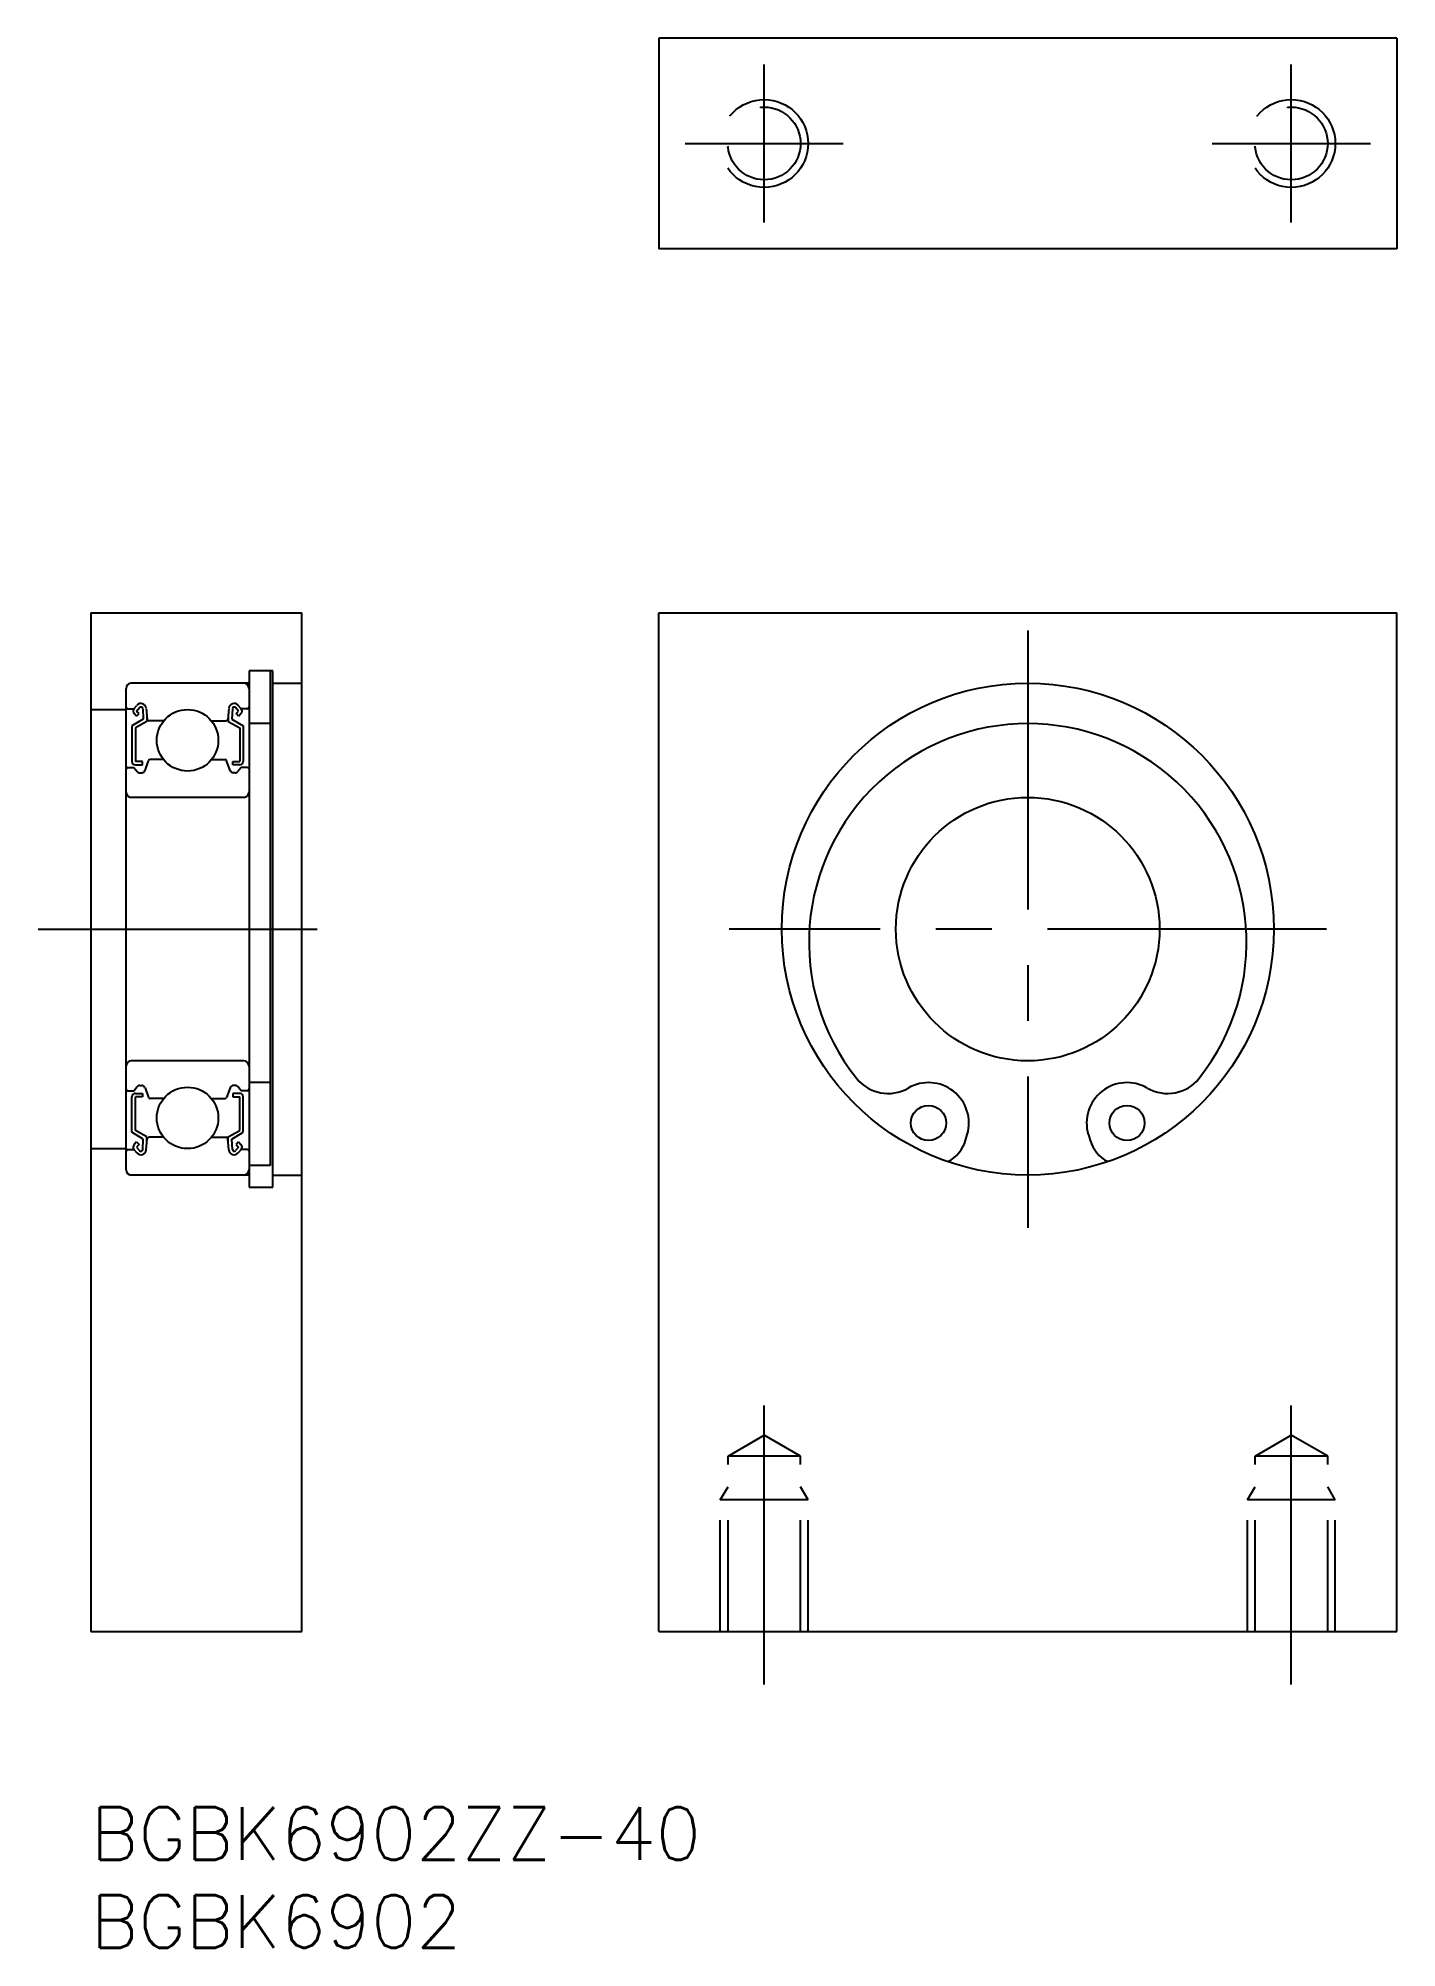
# Model space of a CAD drawing. Extents: x -3 to 74, y -8 to 101.
import ezdxf

# ---------------------------------------------------------------- set-up
doc = ezdxf.new("R2010")
doc.units = 0
doc.header["$LTSCALE"] = 0.5
doc.linetypes.add('CENTER', pattern=[50.8, 31.75, -6.35, 6.35, -6.35])
doc.linetypes.add('DASHED', pattern=[19.05, 12.7, -6.35])
for name, color, linetype in [('MSM_CENTER', 1, 'CENTER'), ('MSM_CONTINUOUS', 7, 'CONTINUOUS'), ('MSM_DASHED', 4, 'DASHED'), ('MSM_PART_NUMBER', 7, 'CONTINUOUS')]:
    doc.layers.add(name, color=color, linetype=linetype)
doc.styles.get("Standard").update_dxf_attribs({"font": 'txt.shx', "height": 3, "bigfont": 'bigfont.shx'})

# ---------------------------------------------------------------- blocks, each defined once
blk = doc.blocks.new('*U4')
at = {"layer": 'MSM_PART_NUMBER'}
blk.add_text('BGBK6902ZZ-40', height=3, dxfattribs=at).set_placement((0, -3))
blk = doc.blocks.new('*U5')
at = {"layer": 'MSM_PART_NUMBER'}
blk.add_text('BGBK6902', height=3, dxfattribs=at).set_placement((0, -8))

msp = doc.modelspace()

# ---------------------------------------------------------------- linework, layer by layer
at = {"layer": 'MSM_CENTER'}
for p, q in [((38.32, 90.23), (38.32, 99.23)), ((68.32, 90.23), (68.32, 99.23)), ((33.82, 94.73), (42.82, 94.73)), ((63.82, 94.73), (72.82, 94.73)), ((53.32, 67), (53.32, 33)), ((-3, 50), (15, 50)), ((70.32, 50), (36.32, 50)), ((38.32, 7), (38.32, 24.19)), ((68.32, 7), (68.32, 24.19))]:
    msp.add_line(p, q, dxfattribs=at)
at = {"layer": 'MSM_CONTINUOUS'}
for p, q in [((32.32, 100.73), (32.32, 88.73)), ((74.32, 100.73), (32.32, 100.73)), ((74.32, 100.73), (74.32, 88.73)), ((74.32, 88.73), (32.32, 88.73)), ((0, 68), (0, 10)), ((0, 68), (12, 68)), ((12, 10), (12, 68)), ((32.32, 10), (32.32, 68)), ((32.32, 68), (74.32, 68)), ((74.32, 10), (74.32, 68)), ((9, 64.7), (9, 35.3)), ((10.35, 64.7, -0.7), (9, 64.7, -0.7)), ((10.2, 64.7), (10.2, 36.54)), ((10.35, 35.3, -0.1), (10.35, 64.7, -0.1)), ((2, 36.3), (2, 63.7)), ((9, 64), (2.3, 64)), ((10.35, 64, -0.7), (12, 64, -0.7)), ((0, 62.5), (2, 62.5)), ((2.1, 62.55), (2.46, 62.55)), ((2.45, 62.54), (2.62, 62.74)), ((2.6, 62.12), (2.46, 62.27)), ((2.6, 62.41), (2.77, 62.61)), ((2.74, 62.27), (2.6, 62.41)), ((2.6, 62.12), (2.74, 62.27)), ((2.95, 62.55), (2.98, 61.95)), ((3.15, 62.57), (3.2, 61.94)), ((3.18, 62.2), (3.18, 61.83)), ((7.85, 62.57), (7.8, 61.94)), ((7.82, 62.2), (7.82, 61.83)), ((8.05, 62.55), (8.02, 61.95)), ((8.4, 62.41), (8.23, 62.61)), ((8.26, 62.27), (8.4, 62.41)), ((8.4, 62.12), (8.26, 62.27)), ((8.55, 62.54), (8.38, 62.74)), ((8.4, 62.12), (8.54, 62.27)), ((8.9, 62.55), (8.54, 62.55)), ((2.98, 61.95), (2.33, 61.57)), ((2.33, 61.57), (2.33, 59.55)), ((3.18, 61.83), (2.53, 61.46)), ((2.53, 61.46), (2.53, 59.55)), ((4.14, 61.85), (3.3, 61.85)), ((6.86, 61.85), (7.7, 61.85)), ((7.82, 61.83), (8.47, 61.46)), ((8.02, 61.95), (8.67, 61.57)), ((8.47, 61.46), (8.47, 59.55)), ((8.67, 61.57), (8.67, 59.55)), ((10.2, 61.7, -0.7), (9, 61.7, -0.7)), ((2.1, 59.2), (2.45, 59.2)), ((2.45, 59.2), (2.64, 58.97)), ((2.93, 59.55), (2.53, 59.55)), ((2.53, 59.35), (2.93, 59.35)), ((2.79, 58.9), (2.89, 58.9)), ((2.93, 59.35), (2.93, 59.55)), ((3.08, 59.03), (3.28, 59.58)), ((4.14, 59.65), (3.37, 59.65)), ((6.86, 59.65), (7.63, 59.65)), ((7.92, 59.03), (7.72, 59.58)), ((8.07, 59.55), (8.47, 59.55)), ((8.07, 59.35), (8.07, 59.55)), ((8.47, 59.35), (8.07, 59.35)), ((8.21, 58.9), (8.11, 58.9)), ((8.55, 59.2), (8.36, 58.97)), ((8.9, 59.2), (8.55, 59.2)), ((8.7, 57.5), (2.3, 57.5)), ((8.7, 42.5), (2.3, 42.5)), ((2.1, 40.8), (2.45, 40.8)), ((2.33, 38.43), (2.33, 40.45)), ((2.45, 40.8), (2.64, 41.03)), ((2.53, 40.65), (2.93, 40.65)), ((2.53, 38.54), (2.53, 40.45)), ((2.93, 40.45), (2.53, 40.45)), ((2.79, 41.1), (2.89, 41.1)), ((2.93, 40.65), (2.93, 40.45)), ((3.08, 40.97), (3.28, 40.42)), ((4.14, 40.35), (3.37, 40.35)), ((6.86, 40.35), (7.63, 40.35)), ((7.92, 40.97), (7.72, 40.42)), ((8.47, 40.65), (8.07, 40.65)), ((8.07, 40.65), (8.07, 40.45)), ((8.07, 40.45), (8.47, 40.45)), ((8.21, 41.1), (8.11, 41.1)), ((8.55, 40.8), (8.36, 41.03)), ((8.47, 38.54), (8.47, 40.45)), ((8.9, 40.8), (8.55, 40.8)), ((8.67, 38.43), (8.67, 40.45)), ((10.2, 41.26, -0.7), (9, 41.26, -0.7)), ((2.98, 38.05), (2.33, 38.43)), ((3.18, 38.17), (2.53, 38.54)), ((3.15, 37.43), (3.2, 38.06)), ((3.18, 37.8), (3.18, 38.17)), ((4.14, 38.15), (3.3, 38.15)), ((6.86, 38.15), (7.7, 38.15)), ((7.85, 37.43), (7.8, 38.06)), ((7.82, 38.17), (8.47, 38.54)), ((7.82, 37.8), (7.82, 38.17)), ((8.02, 38.05), (8.67, 38.43)), ((49.78, 37.97), (49.88, 38.31)), ((56.77, 38.31), (56.87, 37.97)), ((0, 37.5), (2, 37.5)), ((2.1, 37.45), (2.46, 37.45)), ((2.45, 37.46), (2.62, 37.26)), ((2.6, 37.88), (2.46, 37.73)), ((2.6, 37.88), (2.74, 37.73)), ((2.74, 37.73), (2.6, 37.59)), ((2.6, 37.59), (2.77, 37.39)), ((2.95, 37.45), (2.98, 38.05)), ((8.05, 37.45), (8.02, 38.05)), ((8.4, 37.59), (8.23, 37.39)), ((8.4, 37.88), (8.26, 37.73)), ((8.26, 37.73), (8.4, 37.59)), ((8.55, 37.46), (8.38, 37.26)), ((8.4, 37.88), (8.54, 37.73)), ((8.9, 37.45), (8.54, 37.45)), ((9, 36), (2.3, 36)), ((10.2, 36.54, -0.7), (9, 36.54, -0.7)), ((10.35, 36, -0.7), (12, 36, -0.7)), ((9, 35.3, -0.7), (10.35, 35.3, -0.7)), ((0, 10), (12, 10)), ((32.32, 10), (74.32, 10))]:
    msp.add_line(p, q, dxfattribs=at)
for centre, radius in [((53.32, 50), 14), ((5.5, 60.75), 1.75), ((53.32, 50), 7.5), ((5.5, 39.25), 1.75), ((47.67, 38.96), 1), ((58.97, 38.96), 1)]:
    msp.add_circle(centre, radius, dxfattribs=at)
for centre, radius, start, end in [((2.3, 63.7), 0.3, 90, 180), ((8.7, 63.7), 0.3, 0, 90), ((2.1, 62.65), 0.1, 180, 270), ((2.6, 62.41), 0.2, 140.1364, 224.998), ((2.85, 62.55), 0.3, 4.9347, 140.1364), ((2.85, 62.55), 0.1, 3.1017, 139.9503), ((8.15, 62.55), 0.3, 39.8636, 175.0653), ((8.15, 62.55), 0.1, 40.0497, 176.8983), ((8.4, 62.41), 0.2, 315.002, 39.8636), ((8.9, 62.65), 0.1, 270, 0), ((3.3, 61.95), 0.1, 184.9347, 270), ((7.7, 61.95), 0.1, 270, 355.0653), ((53.32, 49.25), 12.45, 321.589, 218.411), ((2.1, 59.1), 0.1, 90, 180), ((2.53, 59.55), 0.2, 180, 270), ((2.79, 59.1), 0.2, 219.9772, 270), ((2.89, 59.1), 0.2, 270, 339.9926), ((3.37, 59.55), 0.1, 90, 159.9926), ((7.63, 59.55), 0.1, 20.0074, 90), ((8.11, 59.1), 0.2, 200.0074, 270), ((8.21, 59.1), 0.2, 270, 320.0228), ((8.47, 59.55), 0.2, 270, 0), ((8.9, 59.1), 0.1, 0, 90), ((2.3, 57.8), 0.3, 180, 270), ((8.7, 57.8), 0.3, 270, 0), ((2.3, 42.2), 0.3, 90, 180), ((8.7, 42.2), 0.3, 0, 90), ((45.37, 42.94), 2.3, 218.411, 300.0471), ((61.28, 42.94), 2.3, 239.9529, 321.589), ((2.1, 40.9), 0.1, 180, 270), ((2.53, 40.45), 0.2, 90, 180), ((2.79, 40.9), 0.2, 90, 140.0228), ((2.89, 40.9), 0.2, 20.0074, 90), ((3.37, 40.45), 0.1, 200.0074, 270), ((7.63, 40.45), 0.1, 270, 339.9926), ((8.11, 40.9), 0.2, 90, 159.9926), ((8.21, 40.9), 0.2, 39.9772, 90), ((8.47, 40.45), 0.2, 0, 90), ((8.9, 40.9), 0.1, 270, 0), ((47.67, 38.96), 2.3, 343.5829, 120.0471), ((58.97, 38.96), 2.3, 59.9529, 196.4171), ((3.3, 38.05), 0.1, 90, 175.0653), ((7.7, 38.05), 0.1, 4.9347, 90), ((2.1, 37.35), 0.1, 90, 180), ((2.6, 37.59), 0.2, 135.002, 219.8636), ((2.85, 37.45), 0.3, 219.8636, 355.0653), ((2.85, 37.45), 0.1, 220.0497, 356.8983), ((8.15, 37.45), 0.3, 184.9347, 320.1364), ((8.15, 37.45), 0.1, 183.1017, 319.9503), ((8.4, 37.59), 0.2, 320.1364, 44.998), ((8.9, 37.35), 0.1, 0, 90), ((47.86, 38.54), 2, 297.3274, 343.5829), ((58.79, 38.54), 2, 196.4171, 242.6726), ((2.3, 36.3), 0.3, 180, 270), ((8.7, 36.3), 0.3, 270, 0)]:
    msp.add_arc(centre, radius, start, end, dxfattribs=at)
at = {"layer": 'MSM_DASHED'}
for p, q in [((36.26, 20), (38.32, 21.19)), ((40.39, 20), (38.32, 21.19)), ((66.26, 20), (68.32, 21.19)), ((70.39, 20), (68.32, 21.19)), ((36.26, 10), (36.26, 20)), ((40.39, 20), (36.26, 20)), ((40.39, 10), (40.39, 20)), ((66.26, 10), (66.26, 20)), ((70.39, 20), (66.26, 20)), ((70.39, 10), (70.39, 20)), ((35.82, 17.5), (36.26, 18.25)), ((35.82, 10), (35.82, 17.5)), ((40.82, 17.5), (35.82, 17.5)), ((40.82, 17.5), (40.39, 18.25)), ((40.82, 10), (40.82, 17.5)), ((65.82, 17.5), (66.26, 18.25)), ((65.82, 10), (65.82, 17.5)), ((70.82, 17.5), (65.82, 17.5)), ((70.82, 17.5), (70.39, 18.25)), ((70.82, 10), (70.82, 17.5))]:
    msp.add_line(p, q, dxfattribs=at)
for centre, radius in [((38.32, 94.73), 2.5), ((38.32, 94.73), 2.07), ((68.32, 94.73), 2.5), ((68.32, 94.73), 2.07)]:
    msp.add_circle(centre, radius, dxfattribs=at)

# ---------------------------------------------------------------- block references
at = {"layer": 'MSM_CONTINUOUS'}
for name in ['*U4', '*U5']:
    msp.add_blockref(name, (0, 0), dxfattribs=at)

doc.saveas('drawing.dxf')
